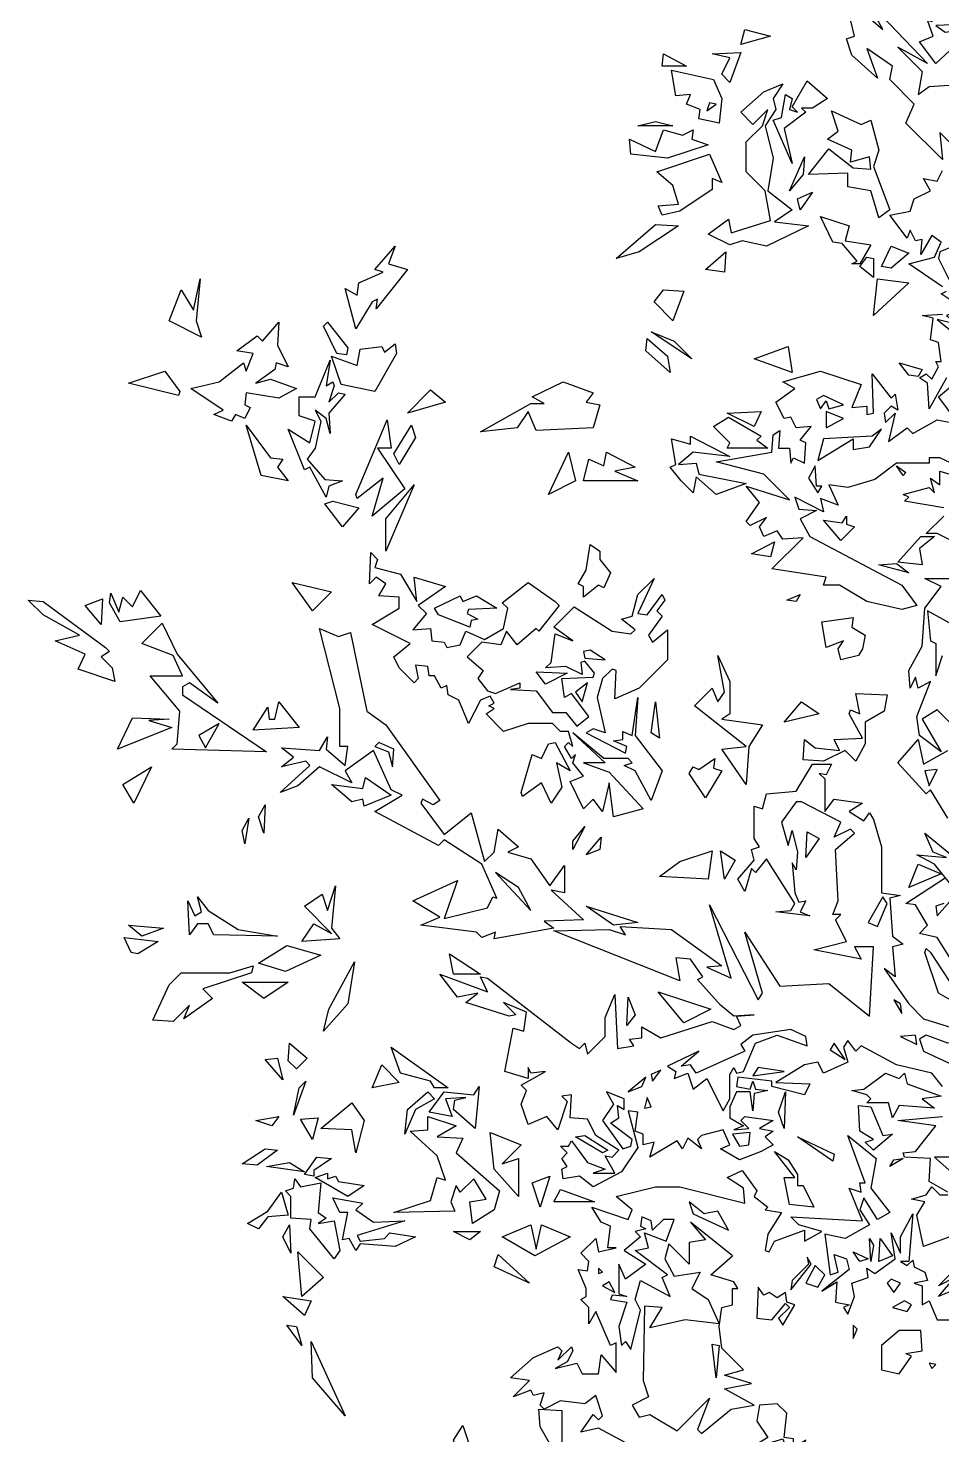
# Model space of a CAD drawing. Header units: millimetres. Extents: x -1920 to 1916, y -1858 to 1858.
# Drawn here: x -1833 to -1200, y 255 to 1230 of the extents above; entities that cross this region are included whole.
import ezdxf

# ---------------------------------------------------------------- set-up
doc = ezdxf.new("R2010")
doc.units = ezdxf.units.MM
doc.layers.add('ALMOND-DRAW-PROFILE', color=7, linetype='Continuous', lineweight=25)

msp = doc.modelspace()

# ---------------------------------------------------------------- linework, layer by layer
at = {"layer": 'ALMOND-DRAW-PROFILE'}
for points in [[(-1188.38, 1144.43), (-1201.52, 1157.57), (-1199.64, 1138.8), (-1224.99, 1164.14), (-1219.36, 1177.28), (-1236.25, 1194.18), (-1234.37, 1203.56), (-1252.21, 1215.77), (-1244.7, 1195.12), (-1262.53, 1211.07), (-1266.29, 1222.34), (-1260.66, 1224.22), (-1267.23, 1251.44), (-1240.94, 1228.91), (-1252.21, 1249.56), (-1209.97, 1205.44), (-1230.62, 1216.71), (-1213.72, 1199.81), (-1216.54, 1183.85), (-1209.03, 1189.48), (-1180.87, 1191.36)], [(-1199.64, 1050.56), (-1223.11, 1066.52), (-1205.27, 1071.21), (-1200.58, 1081.54), (-1207.15, 1086.23), (-1214.66, 1073.09), (-1213.72, 1083.41), (-1218.42, 1082.47), (-1222.17, 1089.98), (-1224.05, 1084.35), (-1236.25, 1100.31), (-1222.17, 1103.13), (-1219.36, 1111.57), (-1208.09, 1117.21), (-1212.78, 1125.65), (-1203.4, 1123.78), (-1199.64, 1131.29)], [(-1182.75, 1082.47), (-1201.52, 1074.96), (-1202.46, 1070.27), (-1191.19, 1047.74)], [(-1194.95, 1042.11), (-1200.58, 1045.87), (-1196.83, 1047.74)], [(-1196.83, 987.67), (-1209.03, 966.08), (-1209.97, 983.91), (-1215.6, 987.67), (-1210.91, 990.48), (-1207.15, 986.73), (-1202.46, 995.18), (-1204.34, 998.93), (-1200.58, 998.93), (-1202.46, 1012.07), (-1208.09, 1013.95), (-1206.21, 1028.97), (-1213.72, 1030.85), (-1199.64, 1031.78)], [(-1179.93, 921.96), (-1201.52, 932.28), (-1209.03, 932.28), (-1209.03, 928.53), (-1231.56, 928.53), (-1246.58, 917.26), (-1265.35, 911.63), (-1278.49, 913.51), (-1271.92, 899.43), (-1284.12, 904.12), (-1282.25, 894.74), (-1301.96, 905.06), (-1299.14, 896.61), (-1286.94, 895.68), (-1298.2, 890.04), (-1291.63, 877.84), (-1227.8, 844.05), (-1217.48, 829.97), (-1227.8, 827.15), (-1252.21, 832.78), (-1270.98, 844.05), (-1282.25, 844.05), (-1280.37, 849.68), (-1317.92, 855.31), (-1296.33, 876.9), (-1310.41, 875.96), (-1314.16, 881.59), (-1323.55, 877.84), (-1326.37, 884.41), (-1321.67, 890.98), (-1332.94, 885.35), (-1335.75, 888.17), (-1326.37, 901.31), (-1335.75, 912.57), (-1305.71, 903.18), (-1323.55, 921.02), (-1356.4, 929.47), (-1317.92, 936.04), (-1316.98, 948.24), (-1312.29, 951.06), (-1313.22, 938.85), (-1305.71, 938.85), (-1304.78, 928.53), (-1302.9, 932.28), (-1295.39, 928.53), (-1294.45, 942.61), (-1298.2, 944.49), (-1290.7, 953.87), (-1301.02, 952.94), (-1304.78, 960.44), (-1309.47, 959.51), (-1315.1, 970.77), (-1301.96, 980.16), (-1310.41, 984.85), (-1284.12, 992.36), (-1255.96, 982.97), (-1262.53, 967.02), (-1252.21, 967.95), (-1252.21, 962.32), (-1247.52, 963.26), (-1248.45, 990.48), (-1235.31, 973.59), (-1232.5, 976.4), (-1230.62, 965.14), (-1235.31, 967.95), (-1240.01, 963.26), (-1239.07, 956.69), (-1232.5, 963.26), (-1237.19, 943.55), (-1224.05, 952.94), (-1220.29, 949.18), (-1203.4, 958.57), (-1194.01, 956.69)], [(-1191.19, 959.51), (-1202.46, 974.52), (-1191.19, 983.91)], [(-1198.7, 897.55), (-1225.93, 902.25), (-1223.11, 905.06), (-1226.86, 906.94), (-1209.03, 911.63), (-1205.27, 907.88), (-1208.09, 918.2), (-1201.52, 913.51), (-1201.52, 922.9), (-1188.38, 919.14)], [(-1180.87, 868.45), (-1203.4, 879.72), (-1210.91, 879.72), (-1198.7, 891.92)], [(-1186.5, 740.79), (-1203.4, 757.69), (-1213.72, 751.12), (-1200.58, 728.59), (-1215.6, 739.85), (-1217.48, 752.99), (-1208.09, 777.4), (-1216.54, 772.71), (-1218.42, 780.22), (-1222.17, 772.71), (-1223.11, 784.91), (-1213.72, 801.81), (-1211.85, 828.09), (-1200.58, 843.11), (-1211.85, 848.74), (-1191.19, 848.74)], [(-1193.07, 816.83), (-1209.97, 826.21), (-1208.09, 805.56), (-1204.34, 803.68), (-1204.34, 781.16), (-1199.64, 795.24)], [(-1195.89, 682.59), (-1208.09, 702.31), (-1210.91, 699.49), (-1230.62, 721.08), (-1216.54, 737.04), (-1212.78, 720.14), (-1195.89, 729.53)], [(-1199.64, 496.73), (-1207.15, 506.12), (-1231.56, 511.75), (-1255.96, 524.89), (-1259.72, 521.14), (-1265.35, 528.65), (-1268.17, 523.95), (-1265.35, 513.63), (-1282.25, 506.12), (-1286, 513.63), (-1295.39, 511.75), (-1315.1, 499.55), (-1291.63, 498.61), (-1295.39, 491.1), (-1317.92, 496.73), (-1317.92, 500.49), (-1341.38, 503.3), (-1342.32, 496.73), (-1332.94, 494.86), (-1331.06, 500.49), (-1329.18, 494.86), (-1320.73, 493.92), (-1330.12, 492.04), (-1331.06, 479.84), (-1332.94, 492.98), (-1342.32, 492.98), (-1347.02, 482.65), (-1347.02, 475.14), (-1337.63, 469.51), (-1344.2, 466.69), (-1333.88, 467.63), (-1339.51, 473.27), (-1336.69, 476.08), (-1316.98, 473.27), (-1326.37, 467.63), (-1316.98, 465.76), (-1322.61, 462), (-1316.98, 456.37), (-1325.43, 451.68), (-1340.45, 446.04), (-1353.59, 453.55), (-1347.02, 456.37), (-1351.71, 466.69), (-1366.73, 462.94), (-1369.55, 460.12), (-1366.73, 453.55), (-1376.12, 461.06), (-1379.87, 453.55), (-1383.63, 459.19), (-1402.4, 447.92), (-1399.58, 458.25), (-1407.09, 456.37), (-1407.09, 463.88), (-1412.72, 465.76), (-1410.85, 478.9), (-1417.42, 479.84), (-1410.85, 454.49), (-1422.11, 437.6), (-1441.82, 427.27), (-1451.21, 434.78), (-1462.48, 432.9), (-1463.41, 439.47), (-1459.66, 441.35), (-1463.41, 446.98), (-1459.66, 450.74), (-1464.35, 455.43), (-1458.72, 455.43), (-1456.84, 459.19), (-1445.58, 444.17), (-1433.38, 439.47), (-1441.82, 436.66), (-1426.81, 436.66), (-1433.38, 448.86), (-1428.68, 447.92), (-1423.99, 452.61), (-1439.95, 462.94), (-1445.58, 474.2), (-1457.78, 475.14), (-1456.84, 491.1), (-1463.41, 490.16), (-1459.66, 486.41), (-1466.23, 466.69), (-1473.74, 476.08), (-1486.88, 470.45), (-1491.57, 484.53), (-1487.82, 493.92), (-1491.57, 497.67), (-1474.68, 507.06), (-1485, 506.12), (-1486.88, 509.87), (-1486.88, 502.37), (-1502.84, 507.06), (-1497.21, 537.1), (-1489.7, 535.22), (-1487.82, 548.36), (-1503.78, 554.93), (-1495.33, 546.48), (-1500.02, 545.54), (-1530.06, 554.93), (-1521.61, 561.5), (-1535.69, 558.69), (-1547.9, 574.64), (-1515.04, 562.44), (-1519.74, 572.77), (-1515.04, 571.83), (-1456.84, 526.77), (-1451.21, 523.02), (-1447.46, 526.77), (-1445.58, 519.26), (-1433.38, 531.46), (-1433.38, 544.61), (-1426.81, 560.56), (-1424.93, 523.02), (-1413.66, 524.89), (-1416.48, 529.59), (-1408.03, 530.53), (-1408.03, 538.04), (-1394.89, 530.53), (-1359.22, 541.79), (-1344.2, 536.16), (-1339.51, 538.97), (-1342.32, 545.54), (-1330.12, 546.48), (-1344.2, 545.54), (-1353.59, 553.05), (-1369.55, 570.89), (-1365.79, 572.77), (-1374.24, 584.97), (-1384.56, 585.91), (-1381.75, 569.95), (-1469.05, 604.68), (-1430.56, 605.62), (-1419.3, 601.87), (-1423.05, 607.5), (-1387.38, 605.62), (-1352.65, 580.28), (-1362.97, 579.34), (-1346.08, 571.83), (-1361.1, 622.52), (-1327.3, 556.81), (-1324.49, 561.5), (-1336.69, 603.74), (-1312.29, 566.2), (-1278.49, 568.07), (-1250.33, 545.54), (-1247.52, 593.42), (-1260.66, 593.42), (-1255.96, 584.97), (-1288.82, 591.54), (-1266.29, 597.17), (-1273.8, 612.19), (-1270.04, 615.95), (-1275.68, 615.95), (-1271.92, 625.33), (-1273.8, 661), (-1260.66, 672.27), (-1263.47, 675.08), (-1274.74, 669.45), (-1270.04, 679.78), (-1297.27, 693.86), (-1301.02, 693.86), (-1311.35, 679.78), (-1306.65, 663.82), (-1303.84, 674.14), (-1300.08, 659.13), (-1301.02, 646.92), (-1303.84, 651.62), (-1301.96, 630.97), (-1299.14, 624.39), (-1294.45, 625.33), (-1298.2, 617.82), (-1291.63, 615.01), (-1315.1, 617.82), (-1304.78, 618.76), (-1301.96, 623.46), (-1321.67, 654.43), (-1329.18, 645.05), (-1332, 647.86), (-1336.69, 631.9), (-1341.38, 640.35), (-1330.12, 653.49), (-1332, 661), (-1326.37, 662.88), (-1330.12, 668.51), (-1330.12, 691.04), (-1324.49, 689.16), (-1321.67, 699.49), (-1301.02, 701.37), (-1289.76, 720.14), (-1276.62, 720.14), (-1280.37, 712.63), (-1285.06, 713.57), (-1281.31, 709.82), (-1281.31, 687.29), (-1274.74, 695.73), (-1255.03, 692.92), (-1264.41, 687.29), (-1254.09, 680.72), (-1250.33, 686.35), (-1247.52, 681.65), (-1241.88, 662.88), (-1241.88, 630.97), (-1228.74, 629.09), (-1236.25, 627.21), (-1234.37, 600.93), (-1226.86, 595.3), (-1234.37, 593.42), (-1232.5, 572.77), (-1240.01, 578.4), (-1223.11, 553.99), (-1212.78, 543.67), (-1158.34, 526.77)], [(-1198.7, 623.46), (-1204.34, 621.58), (-1203.4, 615.01), (-1189.32, 630.97), (-1205.27, 650.68), (-1217.48, 657.25), (-1196.83, 655.37), (-1206.21, 659.13), (-1211.85, 672.27), (-1190.26, 654.43)], [(-1194.01, 584.97), (-1203.4, 599.99), (-1215.6, 602.8), (-1209.97, 608.44), (-1218.42, 622.52), (-1224.99, 623.46), (-1197.77, 641.29)], [(-1184.62, 551.18), (-1202.46, 561.5), (-1211.85, 589.66), (-1210.91, 592.48), (-1208.09, 589.66), (-1186.5, 556.81)], [(-1195.89, 423.52), (-1209.03, 431.02), (-1208.09, 446.98), (-1225.93, 447.92), (-1226.86, 450.74), (-1218.42, 451.68), (-1204.34, 469.51), (-1230.62, 473.27), (-1199.64, 476.08)], [(-1413.66, 247.04), (-1438.07, 260.18), (-1450.27, 257.37), (-1441.82, 269.57), (-1438.07, 265.82), (-1435.25, 268.63), (-1439.95, 282.71), (-1447.46, 277.08), (-1464.35, 278.96), (-1475.62, 273.33), (-1478.43, 276.14), (-1475.62, 284.59), (-1483.13, 282.71), (-1485, 286.47), (-1497.21, 281.77), (-1485.94, 293.04), (-1499.08, 294.92), (-1483.13, 309), (-1466.23, 316.5), (-1463.41, 313.69), (-1466.23, 307.12), (-1456.84, 316.5), (-1455.9, 313.69), (-1459.66, 306.18), (-1468.11, 301.49), (-1453.09, 305.24), (-1449.33, 297.73), (-1438.07, 297.73), (-1436.19, 310.87), (-1425.87, 298.67), (-1425.87, 319.32), (-1429.62, 317.44), (-1439.95, 340.91), (-1444.64, 332.46), (-1444.64, 343.73), (-1450.27, 349.36), (-1446.52, 351.24), (-1446.52, 356.87), (-1452.15, 370.01), (-1445.58, 369.07), (-1444.64, 375.64), (-1450.27, 381.27), (-1439.95, 391.6), (-1438.07, 382.21), (-1425.87, 385.03), (-1431.5, 385.03), (-1429.62, 400.05), (-1436.19, 402.86), (-1442.76, 413.19), (-1417.42, 404.74), (-1414.6, 411.31), (-1425.87, 420.7), (-1398.64, 427.27), (-1381.75, 427.27), (-1336.69, 416.01), (-1337.63, 426.33), (-1348.89, 433.84), (-1338.57, 438.53), (-1328.24, 424.45), (-1330.12, 420.7), (-1320.73, 413.19), (-1322.61, 411.31), (-1311.35, 409.44), (-1320.73, 394.42), (-1322.61, 383.15), (-1319.79, 382.21), (-1316.04, 389.72), (-1295.39, 397.23), (-1295.39, 389.72), (-1283.19, 396.29), (-1299.14, 400.99), (-1304.78, 406.62), (-1255.03, 403.8), (-1264.41, 426.33), (-1255.96, 423.52), (-1256.9, 430.09), (-1253.15, 430.09), (-1265.35, 462.94), (-1245.64, 446.98), (-1249.39, 426.33), (-1236.25, 409.44), (-1244.7, 404.74), (-1254.09, 419.76), (-1256.9, 411.31), (-1250.33, 400.99), (-1267.23, 391.6), (-1281.31, 394.42), (-1277.55, 366.26), (-1271.92, 368.13), (-1274.74, 380.34), (-1266.29, 377.52), (-1264.41, 370.01), (-1283.19, 354.99), (-1272.86, 361.56), (-1273.8, 347.48), (-1264.41, 345.6), (-1268.17, 343.73), (-1265.35, 339.03), (-1260.66, 351.24), (-1262.53, 360.62), (-1251.27, 364.38), (-1252.21, 370.95), (-1246.58, 367.19), (-1232.5, 377.52), (-1235.31, 395.35), (-1228.74, 381.27), (-1228.74, 392.54), (-1220.29, 408.5), (-1223.11, 375.64), (-1228.74, 375.64), (-1224.05, 372.83), (-1220.29, 376.58), (-1219.36, 371.89), (-1211.85, 368.13), (-1209.97, 362.5), (-1219.36, 360.62), (-1213.72, 358.75), (-1213.72, 345.6), (-1209.03, 348.42), (-1203.4, 335.28), (-1194.01, 335.28)], [(-1184.62, 447.92), (-1205.27, 447.92), (-1189.32, 433.84)], [(-1192.13, 393.48), (-1212.78, 385.97), (-1217.48, 407.56), (-1211.85, 416.94), (-1221.23, 418.82), (-1210.91, 421.64), (-1207.15, 427.27), (-1201.52, 421.64), (-1195.89, 421.64)], [(-1189.32, 356.87), (-1202.46, 351.24), (-1191.19, 364.38), (-1202.46, 358.75), (-1192.13, 369.07)]]:
    msp.add_lwpolyline(points, dxfattribs=at)
for points in [[(-1204.34, 1205.44), (-1215.6, 1220.46), (-1206.21, 1224.22), (-1209.97, 1235.48), (-1207.15, 1234.54), (-1201.52, 1243.93), (-1180.87, 1240.17), (-1180.87, 1232.66), (-1204.34, 1231.73), (-1197.77, 1227.03), (-1178.05, 1229.85)], [(-1339.51, 1218.58), (-1336.69, 1228.91), (-1318.86, 1224.22)], [(-1393.95, 1203.56), (-1393.01, 1212.01), (-1377.05, 1203.56)], [(-1347.02, 1192.3), (-1352.65, 1197.93), (-1347.02, 1209.2), (-1359.22, 1212.01), (-1339.51, 1212.95)], [(-1354.53, 1164.14), (-1368.61, 1166.96), (-1367.67, 1173.53), (-1377.05, 1177.28), (-1374.24, 1183.85), (-1384.56, 1182.91), (-1387.38, 1200.75), (-1358.28, 1194.18), (-1352.65, 1181.04)], [(-1347.02, 1079.66), (-1362.04, 1087.17), (-1347.96, 1097.49), (-1346.08, 1088.11), (-1318.86, 1096.55), (-1322.61, 1117.21), (-1335.75, 1130.35), (-1335.75, 1151), (-1324.49, 1162.26), (-1320.73, 1173.53), (-1331.06, 1163.2), (-1339.51, 1171.65), (-1323.55, 1185.73), (-1310.41, 1191.36), (-1316.98, 1181.04), (-1315.1, 1173.53), (-1322.61, 1162.26), (-1316.98, 1139.73), (-1320.73, 1117.21), (-1303.84, 1104.06), (-1316.04, 1095.62), (-1292.57, 1092.8), (-1321.67, 1078.72), (-1338.57, 1082.47)], [(-1303.84, 1135.98), (-1316.98, 1166.02), (-1311.35, 1167.89), (-1308.53, 1183.85), (-1303.84, 1181.04), (-1305.71, 1173.53), (-1300.08, 1171.65), (-1303.84, 1175.4), (-1293.51, 1193.24), (-1279.43, 1181.04), (-1289.76, 1174.47), (-1297.27, 1174.47), (-1294.45, 1171.65), (-1309.47, 1160.39)], [(-1362.97, 1172.59), (-1356.4, 1177.28), (-1361.1, 1178.22)], [(-1243.76, 1098.43), (-1249.39, 1117.21), (-1265.35, 1120.02), (-1265.35, 1129.41), (-1292.57, 1128.47), (-1278.49, 1146.3), (-1261.6, 1133.16), (-1249.39, 1132.22), (-1250.33, 1140.67), (-1263.47, 1136.92), (-1262.53, 1145.37), (-1279.43, 1152.88), (-1271.92, 1158.51), (-1276.62, 1172.59), (-1255.96, 1163.2), (-1249.39, 1166.02), (-1243.76, 1145.37), (-1247.52, 1134.1), (-1236.25, 1104.06)], [(-1410.85, 1162.26), (-1398.64, 1165.08), (-1386.44, 1162.26)], [(-1390.2, 1139.73), (-1415.54, 1142.55), (-1416.48, 1152.88), (-1398.64, 1144.43), (-1393.01, 1159.45), (-1379.87, 1155.69), (-1372.36, 1159.45), (-1373.3, 1152.88), (-1362.04, 1149.12)], [(-1393.95, 1100.31), (-1396.77, 1106.88), (-1382.69, 1107.82), (-1386.44, 1120.96), (-1397.71, 1130.35), (-1361.1, 1142.55), (-1352.65, 1122.84), (-1359.22, 1125.65), (-1359.22, 1118.14), (-1381.75, 1103.13)], [(-1305.71, 1117.21), (-1295.39, 1140.67), (-1296.33, 1128.47)], [(-1298.2, 1104.06), (-1300.08, 1111.57), (-1289.76, 1116.27)], [(-1425.87, 1070.27), (-1398.64, 1093.74), (-1382.69, 1092.8), (-1409.91, 1074.96)], [(-1262.53, 1066.52), (-1258.78, 1068.39), (-1269.11, 1080.6), (-1275.68, 1081.54), (-1284.12, 1099.37), (-1264.41, 1092.8), (-1267.23, 1082.47), (-1249.39, 1079.66), (-1256.9, 1066.52)], [(-1606.09, 1021.46), (-1613.6, 1049.62), (-1605.16, 1044.93), (-1604.22, 1053.37), (-1587.32, 1060.88), (-1592.95, 1062.76), (-1578.87, 1078.72), (-1583.57, 1066.52), (-1570.42, 1062.76), (-1592.01, 1035.54), (-1591.08, 1042.11), (-1594.83, 1040.23)], [(-1350.77, 1060.88), (-1363.91, 1062.76), (-1349.83, 1074.96)], [(-1241.88, 1064.64), (-1235.31, 1078.72), (-1223.11, 1074.03), (-1235.31, 1063.7)], [(-1247.52, 1057.13), (-1256.9, 1064.64), (-1252.21, 1071.21), (-1247.52, 1070.27)], [(-1713.1, 1015.83), (-1735.63, 1027.09), (-1727.19, 1048.68), (-1718.74, 1034.6), (-1714.04, 1056.19), (-1716.86, 1027.09)], [(-1247.52, 1030.85), (-1244.7, 1056.19), (-1223.11, 1053.37)], [(-1386.44, 1027.09), (-1399.58, 1040.23), (-1393.01, 1048.68), (-1378.93, 1047.74)], [(-1175.24, 988.61), (-1164.91, 993.3), (-1172.42, 1002.69), (-1178.05, 1025.21), (-1190.26, 1033.66), (-1196.83, 1030.85), (-1188.38, 1024.28), (-1203.4, 1028.03), (-1183.69, 1012.07), (-1189.32, 1010.2)], [(-1692.45, 957.63), (-1704.66, 962.32), (-1698.09, 965.14), (-1720.61, 980.16), (-1700.9, 984.85), (-1684.01, 997.99), (-1682.13, 992.36), (-1677.43, 1004.56), (-1688.7, 1006.44), (-1674.62, 1016.77), (-1670.86, 1013.01), (-1659.6, 1026.15), (-1660.54, 1010.2), (-1653.03, 995.18), (-1661.48, 997.99), (-1662.42, 993.3), (-1675.56, 983.91), (-1665.23, 986.73), (-1647.4, 980.16), (-1659.6, 973.59), (-1682.13, 977.34), (-1683.07, 968.89), (-1679.31, 967.02), (-1683.07, 959.51), (-1689.64, 962.32)], [(-1619.24, 1004.56), (-1628.62, 1023.34), (-1625.81, 1026.15), (-1611.73, 1008.32), (-1612.67, 1003.62)], [(-1388.32, 991.42), (-1405.22, 1006.44), (-1404.28, 1014.89), (-1390.2, 1002.69)], [(-1373.3, 1000.81), (-1401.46, 1019.58), (-1385.5, 1013.01)], [(-1592.95, 978.28), (-1616.42, 982.97), (-1622.99, 1002.69), (-1605.16, 996.11), (-1603.28, 1007.38), (-1588.26, 1009.26), (-1586.38, 1005.5), (-1578.87, 1011.13), (-1577.93, 1004.56)], [(-1303.84, 991.42), (-1330.12, 1000.81), (-1306.65, 1009.26)], [(-1626.75, 905.06), (-1638.01, 925.71), (-1641.76, 923.84), (-1653.03, 952), (-1638.01, 942.61), (-1634.26, 957.63), (-1645.52, 961.38), (-1645.52, 974.52), (-1634.26, 974.52), (-1623.93, 999.87), (-1626.75, 982.03), (-1622.05, 984.85), (-1621.11, 982.03), (-1624.87, 970.77), (-1618.3, 977.34), (-1613.6, 976.4), (-1624.87, 963.26), (-1623.93, 949.18), (-1626.75, 959.51), (-1634.26, 965.14), (-1630.5, 957.63), (-1634.26, 938.85), (-1639.89, 931.35), (-1627.68, 917.26), (-1615.48, 916.33), (-1624.87, 912.57)], [(-1223.11, 989.54), (-1229.68, 997.99), (-1213.72, 993.3), (-1216.54, 988.61)], [(-1729.06, 975.46), (-1763.79, 983.91), (-1738.45, 992.36), (-1728.12, 978.28)], [(-1519.74, 950.12), (-1485, 969.83), (-1475.62, 969.83), (-1484.07, 974.52), (-1462.48, 984.85), (-1441.82, 977.34), (-1446.52, 970.77), (-1437.13, 968.89), (-1441.82, 952.94), (-1481.25, 951.06), (-1486.88, 964.2), (-1494.39, 952.94)], [(-1570.42, 963.26), (-1554.47, 979.22), (-1544.14, 970.77)], [(-1284.12, 966.08), (-1280.37, 971.71), (-1278.49, 966.08), (-1268.17, 968.89), (-1282.25, 975.46), (-1286.94, 972.65)], [(-1594.83, 891.92), (-1587.32, 918.2), (-1605.16, 904.12), (-1606.09, 906.94), (-1584.5, 958.57), (-1581.69, 938.85), (-1591.08, 938.85), (-1572.3, 910.69)], [(-1320.73, 938.85), (-1348.89, 938.85), (-1347.02, 942.61), (-1358.28, 953.87), (-1347.96, 960.44), (-1325.43, 947.3), (-1328.24, 944.49)], [(-1330.12, 953.87), (-1348.89, 963.26), (-1325.43, 964.2)], [(-1280.37, 952.94), (-1268.17, 959.51), (-1280.37, 964.2)], [(-1653.03, 916.33), (-1671.8, 920.08), (-1682.13, 954.81), (-1665.23, 932.28), (-1656.78, 931.35), (-1660.54, 925.71)], [(-1576.06, 927.59), (-1579.81, 935.1), (-1567.61, 954.81), (-1564.79, 946.36)], [(-1356.4, 906.94), (-1370.48, 919.14), (-1372.36, 907.88), (-1380.81, 916.33), (-1388.32, 925.71), (-1384.56, 927.59), (-1387.38, 945.43), (-1374.24, 941.67), (-1374.24, 947.3), (-1347.02, 933.22), (-1372.36, 936.04), (-1382.69, 927.59), (-1370.48, 928.53), (-1368.61, 921.02), (-1335.75, 914.45)], [(-1286, 930.41), (-1261.6, 945.43), (-1261.6, 937.92), (-1250.33, 939.79), (-1241.88, 952), (-1248.45, 947.3), (-1282.25, 945.43)], [(-1472.8, 906.94), (-1458.72, 936.04), (-1454.03, 916.33)], [(-1448.39, 916.33), (-1444.64, 931.35), (-1434.31, 926.65), (-1432.44, 936.04), (-1412.72, 925.71), (-1426.81, 922.9), (-1410.85, 916.33)], [(-1286, 907.88), (-1283.19, 912.57), (-1286.94, 912.57), (-1287.88, 926.65), (-1292.57, 918.2)], [(-1226.86, 920.08), (-1231.56, 926.65), (-1224.99, 921.96)], [(-1585.44, 867.51), (-1585.44, 890.04), (-1565.73, 913.51)], [(-1615.48, 884.41), (-1627.68, 900.37), (-1622.05, 902.25), (-1604.22, 897.55)], [(-1270.04, 875.02), (-1282.25, 889.1), (-1269.11, 887.23), (-1266.29, 891.92), (-1266.29, 886.29), (-1260.66, 884.41)], [(-1213.72, 858.13), (-1230.62, 860.01), (-1214.66, 877.84), (-1205.27, 877.84), (-1215.6, 869.39)], [(-1448.39, 835.6), (-1448.39, 843.11), (-1452.15, 844.99), (-1446.52, 854.37), (-1443.7, 872.21), (-1437.13, 867.51), (-1437.13, 861.88), (-1429.62, 852.5), (-1434.31, 842.17), (-1438.07, 844.05)], [(-1318.86, 863.76), (-1332, 865.64), (-1316.04, 874.09)], [(-1427.74, 683.53), (-1430.56, 707), (-1435.25, 687.29), (-1441.82, 695.73), (-1448.39, 689.16), (-1457.78, 707.94), (-1448.39, 711.69), (-1455.9, 721.08), (-1454.03, 726.71), (-1456.84, 723.9), (-1461.54, 732.34), (-1458.72, 735.16), (-1455.9, 732.34), (-1458.72, 742.67), (-1464.35, 742.67), (-1469.98, 748.3), (-1486.88, 748.3), (-1503.78, 742.67), (-1515.98, 754.87), (-1510.35, 758.63), (-1514.1, 760.5), (-1510.35, 762.38), (-1513.16, 767.07), (-1519.74, 764.26), (-1528.18, 748.3), (-1534.75, 764.26), (-1542.26, 768.01), (-1543.2, 774.58), (-1546.96, 772.71), (-1551.65, 781.16), (-1555.41, 781.16), (-1556.34, 787.73), (-1564.79, 788.66), (-1562.91, 779.28), (-1565.73, 776.46), (-1576.06, 786.79), (-1579.81, 794.3), (-1568.55, 803.68), (-1594.83, 816.83), (-1576.06, 828.09), (-1576.06, 835.6), (-1590.14, 836.54), (-1585.44, 844.99), (-1592.01, 849.68), (-1596.71, 844.99), (-1595.77, 866.58), (-1591.08, 861.88), (-1592.95, 856.25), (-1575.12, 851.56), (-1563.85, 832.78), (-1565.73, 849.68), (-1544.14, 843.11), (-1562.91, 829.97), (-1557.28, 824.33), (-1566.67, 813.07), (-1554.47, 814.01), (-1553.53, 805.56), (-1545.08, 804.62), (-1543.2, 800.87), (-1533.82, 802.75), (-1530.06, 812.13), (-1516.92, 806.5), (-1503.78, 814.01), (-1500.96, 828.09), (-1504.72, 831.84), (-1486.88, 845.92), (-1468.11, 832.78), (-1465.29, 829.97), (-1479.37, 812.13), (-1481.25, 814.01), (-1494.39, 802.75), (-1501.9, 812.13), (-1505.65, 802.75), (-1518.8, 804.62), (-1529.12, 794.3), (-1517.86, 784.91), (-1521.61, 779.28), (-1515.04, 770.83), (-1509.41, 768.95), (-1492.51, 776.46), (-1492.51, 772.71), (-1499.08, 771.77), (-1481.25, 770.83), (-1469.98, 755.81), (-1460.6, 755.81), (-1453.09, 746.42), (-1444.64, 752.99), (-1456.84, 768.95), (-1461.54, 766.14), (-1463.41, 779.28), (-1441.82, 780.22), (-1440.89, 783.03), (-1447.46, 791.48), (-1450.27, 790.54), (-1449.33, 782.09), (-1460.6, 787.73), (-1474.68, 786.79), (-1470.92, 790.54), (-1468.11, 810.25), (-1455.9, 805.56), (-1469.05, 814.95), (-1454.97, 829.03), (-1428.68, 812.13), (-1415.54, 810.25), (-1412.72, 813.07), (-1422.11, 820.58), (-1414.6, 822.46), (-1410.85, 837.48), (-1399.58, 848.74), (-1410.85, 824.33), (-1404.28, 823.4), (-1393.95, 837.48), (-1392.07, 833.72), (-1397.71, 826.21), (-1393.95, 822.46), (-1403.34, 809.32), (-1400.52, 804.62), (-1390.2, 813.07), (-1390.2, 792.42), (-1409.91, 772.71), (-1426.81, 765.2), (-1425.87, 784.91), (-1428.68, 785.85), (-1435.25, 779.28), (-1439.01, 766.14), (-1433.38, 741.73), (-1441.82, 744.55), (-1446.52, 741.73), (-1419.3, 727.65), (-1418.36, 732.34), (-1427.74, 736.1), (-1421.17, 737.04), (-1421.17, 742.67), (-1414.6, 739.85), (-1410.85, 766.14), (-1412.72, 739.85), (-1393.95, 715.45), (-1401.46, 694.8), (-1412.72, 715.45), (-1420.23, 719.2), (-1414.6, 721.08), (-1417.42, 723.9), (-1434.31, 723.9), (-1455.9, 741.73), (-1433.38, 721.08), (-1448.39, 721.08), (-1430.56, 714.51), (-1407.09, 689.16)], [(-1223.11, 852.5), (-1243.76, 858.13), (-1231.56, 859.07)], [(-1769.43, 818.7), (-1776.94, 831.84), (-1776, 838.42), (-1770.36, 825.27), (-1767.55, 835.6), (-1760.98, 829.03), (-1755.35, 840.29), (-1741.27, 822.46)], [(-1636.13, 826.21), (-1650.21, 845.92), (-1622.99, 839.35)], [(-1773.18, 777.4), (-1798.53, 785.85), (-1793.83, 796.17), (-1814.48, 805.56), (-1797.59, 809.32), (-1822.93, 823.4), (-1833.26, 833.72), (-1822.93, 832.78), (-1779.75, 800.87), (-1776.94, 798.05), (-1782.57, 794.3), (-1775.06, 786.79)], [(-1782.57, 816.83), (-1793.83, 829.97), (-1781.63, 834.66)], [(-1527.24, 814.95), (-1548.83, 823.4), (-1551.65, 828.09), (-1533.82, 836.54), (-1531.94, 832.78), (-1522.55, 836.54), (-1508.47, 828.09), (-1528.18, 827.15), (-1529.12, 824.33), (-1521.61, 820.58), (-1526.31, 819.64)], [(-1307.59, 833.72), (-1298.2, 837.48), (-1301.02, 832.78)], [(-1270.04, 792.42), (-1271.92, 799.93), (-1268.17, 805.56), (-1280.37, 800.87), (-1283.19, 818.7), (-1261.6, 821.52), (-1262.53, 814.95), (-1253.15, 809.32), (-1255.03, 799.93), (-1257.84, 795.24)], [(-1668.05, 728.59), (-1733.76, 730.47), (-1730, 734.22), (-1728.12, 756.75), (-1748.77, 781.16), (-1726.25, 781.16), (-1732.82, 795.24), (-1754.41, 803.68), (-1740.33, 817.76), (-1730, 796.17), (-1701.84, 762.38), (-1721.55, 776.46), (-1726.25, 773.65), (-1726.25, 768.01)], [(-1510.35, 599.05), (-1509.41, 603.74), (-1518.8, 599.99), (-1522.55, 603.74), (-1561.04, 608.44), (-1547.9, 614.07), (-1566.67, 625.33), (-1535.69, 639.41), (-1545.08, 613.13), (-1515.04, 620.64), (-1511.29, 628.15), (-1508.47, 627.21), (-1518.8, 650.68), (-1545.08, 667.57), (-1548.83, 663.82), (-1592.95, 687.29), (-1574.18, 698.55), (-1581.69, 702.31), (-1593.89, 729.53), (-1613.6, 715.45), (-1608.91, 707), (-1631.44, 718.26), (-1646.46, 705.12), (-1658.66, 700.43), (-1638.01, 719.2), (-1640.83, 722.02), (-1657.72, 718.26), (-1649.27, 724.83), (-1657.72, 731.4), (-1631.44, 729.53), (-1625.81, 738.91), (-1626.75, 730.47), (-1613.6, 719.2), (-1611.73, 732.34), (-1617.36, 732.34), (-1617.36, 758.63), (-1631.44, 814.01), (-1618.3, 808.38), (-1609.85, 811.19), (-1598.58, 756.75), (-1585.44, 747.36), (-1547.9, 694.8), (-1552.59, 691.98), (-1560.1, 695.73), (-1561.04, 692.92), (-1545.08, 671.33), (-1526.31, 686.35), (-1516.92, 652.56), (-1510.35, 659.13), (-1507.53, 675.08), (-1493.45, 662.88), (-1500.96, 659.13), (-1485, 654.43), (-1471.86, 635.66), (-1461.54, 649.74), (-1461.54, 630.97), (-1470.92, 632.84), (-1448.39, 612.19), (-1475.62, 611.25), (-1469.05, 606.56)], [(-1447.46, 793.36), (-1433.38, 792.42), (-1443.7, 798.99), (-1448.39, 798.05)], [(-1335.75, 706.06), (-1352.65, 730.47), (-1335.75, 732.34), (-1371.42, 760.5), (-1359.22, 772.71), (-1355.46, 763.32), (-1350.77, 769.89), (-1355.46, 795.24), (-1347.02, 777.4), (-1347.02, 754.87), (-1352.65, 751.12), (-1324.49, 747.36), (-1333.88, 732.34)], [(-1474.68, 775.52), (-1481.25, 783.97), (-1459.66, 783.03)], [(-1449.33, 763.32), (-1445.58, 776.46), (-1454.03, 769.89)], [(-1677.43, 743.61), (-1667.11, 759.57), (-1666.17, 751.12), (-1662.42, 751.12), (-1659.6, 763.32), (-1645.52, 745.49)], [(-1395.83, 737.98), (-1401.46, 741.73), (-1398.64, 763.32)], [(-1309.47, 749.24), (-1297.27, 763.32), (-1285.06, 754.87)], [(-1296.33, 722.96), (-1295.39, 737.04), (-1287.88, 731.4), (-1270.98, 729.53), (-1274.74, 737.04), (-1255.03, 737.98), (-1264.41, 754.87), (-1263.47, 757.69), (-1256.9, 754.87), (-1259.72, 768.95), (-1238.13, 768.01), (-1240.01, 756.75), (-1253.15, 749.24), (-1253.15, 734.22), (-1259.72, 722.02), (-1267.23, 729.53), (-1282.25, 722.02)], [(-1771.3, 730.47), (-1760.98, 752.06), (-1735.63, 751.12), (-1749.71, 750.18), (-1733.76, 745.49)], [(-1710.29, 731.4), (-1700.9, 748.3), (-1714.98, 739.85)], [(-1580.75, 718.26), (-1579.81, 730.47), (-1590.14, 735.16), (-1592.95, 732.34), (-1583.57, 728.59)], [(-1470.92, 692.92), (-1477.49, 707), (-1490.64, 697.61), (-1491.57, 700.43), (-1484.07, 726.71), (-1477.49, 723.9), (-1472.8, 734.22), (-1468.11, 735.16), (-1457.78, 715.45), (-1467.17, 721.08), (-1463.41, 704.18)], [(-1363.91, 696.67), (-1375.18, 713.57), (-1372.36, 718.26), (-1368.61, 716.39), (-1357.34, 723.9), (-1358.28, 717.32), (-1352.65, 715.45)], [(-1760.04, 692.92), (-1767.55, 706.06), (-1747.84, 718.26)], [(-1209.03, 705.12), (-1203.4, 716.39), (-1211.85, 715.45)], [(-1600.46, 691.04), (-1601.4, 695.73), (-1608.91, 693.86), (-1622.99, 706.06), (-1601.4, 703.24), (-1599.52, 710.75), (-1581.69, 698.55)], [(-1669.93, 672.27), (-1673.68, 683.53), (-1668.99, 691.98)], [(-1683.07, 664.76), (-1684.94, 674.14), (-1680.25, 682.59)], [(-1455.9, 661), (-1455.9, 666.64), (-1447.46, 676.96)], [(-1294.45, 655.37), (-1293.51, 673.21), (-1285.06, 668.51)], [(-1446.52, 657.25), (-1436.19, 669.45), (-1437.13, 661)], [(-1362.04, 640.35), (-1395.83, 642.23), (-1381.75, 652.56), (-1359.22, 660.06)], [(-1350.77, 640.35), (-1353.59, 660.06), (-1343.26, 653.49)], [(-1485, 618.76), (-1493.45, 634.72), (-1509.41, 645.05)], [(-1223.11, 634.72), (-1216.54, 650.68), (-1200.58, 644.11)], [(-1643.64, 597.17), (-1635.19, 609.38), (-1622.99, 602.8), (-1641.76, 621.58), (-1629.56, 630.03), (-1625.81, 618.76), (-1620.17, 635.66), (-1622.99, 606.56), (-1617.36, 599.05)], [(-1660.54, 600.93), (-1704.66, 601.87), (-1708.41, 609.38), (-1715.92, 609.38), (-1721.55, 601.87), (-1722.49, 625.33), (-1717.8, 615.01), (-1713.1, 617.82), (-1715.92, 628.15), (-1708.41, 618.76), (-1687.76, 605.62)], [(-1244.7, 607.5), (-1238.13, 623.46), (-1240.94, 628.15), (-1251.27, 610.31)], [(-1427.74, 608.44), (-1446.52, 621.58), (-1410.85, 610.31)], [(-1754.41, 600.93), (-1763.79, 608.44), (-1739.39, 606.56)], [(-1761.92, 589.66), (-1766.61, 599.99), (-1743.14, 597.17), (-1757.22, 588.72)], [(-1654.91, 576.52), (-1673.68, 582.15), (-1653.97, 594.36), (-1630.5, 587.79)], [(-1538.51, 574.64), (-1541.32, 588.72), (-1519.74, 574.64)], [(-1746.9, 542.73), (-1735.63, 567.13), (-1727.19, 575.58), (-1693.39, 575.58), (-1677.43, 580.28), (-1678.37, 575.58), (-1712.17, 564.32), (-1705.6, 557.75), (-1725.31, 543.67), (-1721.55, 553.05), (-1732.82, 541.79)], [(-1628.62, 535.22), (-1624.87, 550.24), (-1607.03, 583.09), (-1611.73, 553.99)], [(-1669.93, 557.75), (-1684.94, 569.01), (-1653.03, 569.01)], [(-1418.36, 538.97), (-1417.42, 558.69), (-1412.72, 546.48)], [(-1378.93, 540.85), (-1396.77, 562.44), (-1360.16, 550.24)], [(-1227.8, 547.42), (-1228.74, 553.99), (-1233.44, 556.81)], [(-1351.71, 479.84), (-1347.02, 488.28), (-1347.02, 505.18), (-1344.2, 509.87), (-1342.32, 506.12), (-1337.63, 507.06), (-1329.18, 526.77), (-1314.16, 532.4), (-1293.51, 524.89), (-1294.45, 531.46), (-1304.78, 536.16), (-1331.06, 532.4), (-1339.51, 525.83), (-1336.69, 521.14), (-1370.48, 506.12), (-1374.24, 511.75), (-1380.81, 510.81), (-1368.61, 521.14), (-1390.2, 510.81), (-1384.56, 507.06), (-1385.5, 502.37), (-1376.12, 506.12), (-1372.36, 494.86), (-1362.97, 502.37)], [(-1647.4, 508.94), (-1653.03, 514.57), (-1652.09, 526.77), (-1639.89, 516.45)], [(-1267.23, 515.51), (-1274.74, 526.77), (-1277.55, 522.08)], [(-1228.74, 531.46), (-1217.48, 525.83), (-1218.42, 532.4)], [(-1184.62, 508), (-1174.3, 508.94), (-1184.62, 517.38), (-1166.79, 518.32), (-1186.5, 528.65), (-1195.89, 526.77), (-1210.91, 532.4), (-1215.6, 529.59), (-1212.78, 521.14)], [(-1656.78, 501.43), (-1668.99, 515.51), (-1660.54, 516.45)], [(-1551.65, 495.79), (-1554.47, 500.49), (-1575.12, 506.12), (-1581.69, 523.95), (-1542.26, 495.79)], [(-1594.83, 495.79), (-1588.26, 511.75), (-1576.06, 499.55)], [(-1400.52, 500.49), (-1394.89, 508), (-1401.46, 505.18)], [(-1331.06, 504.24), (-1309.47, 507.06), (-1327.3, 509.87)], [(-1649.27, 477.02), (-1645.52, 495.79), (-1640.83, 500.49)], [(-1417.42, 492.98), (-1408.03, 496.73), (-1405.22, 503.3)], [(-1234.37, 475.14), (-1237.19, 485.47), (-1252.21, 485.47), (-1249.39, 488.28), (-1252.21, 491.1), (-1262.53, 493.92), (-1254.09, 494.86), (-1239.07, 506.12), (-1229.68, 502.37), (-1225.93, 506.12), (-1224.05, 498.61), (-1200.58, 490.16), (-1213.72, 488.28), (-1205.27, 481.71), (-1229.68, 483.59)], [(-1572.3, 463.88), (-1570.42, 480.78), (-1556.34, 492.98), (-1551.65, 488.28), (-1564.79, 480.78)], [(-1523.49, 467.63), (-1538.51, 480.78), (-1537.57, 487.35), (-1530.06, 489.22), (-1544.14, 488.28), (-1539.45, 476.08), (-1555.41, 478.9), (-1545.08, 492.98), (-1524.43, 491.1), (-1520.67, 496.73)], [(-1421.17, 453.55), (-1415.54, 455.43), (-1414.6, 460.12), (-1429.62, 471.39), (-1423.99, 475.14), (-1424.93, 483.59), (-1420.23, 480.78), (-1420.23, 488.28), (-1432.44, 492.98), (-1427.74, 484.53), (-1435.25, 473.27)], [(-1406.15, 481.71), (-1401.46, 482.65), (-1404.28, 489.22)], [(-1309.47, 467.63), (-1313.22, 478.9), (-1308.53, 492.98)], [(-1606.09, 450.74), (-1608.91, 466.69), (-1630.5, 467.63), (-1608.91, 485.47), (-1600.46, 473.27)], [(-1247.52, 452.61), (-1253.15, 458.25), (-1247.52, 460.12), (-1256.9, 465.76), (-1257.84, 483.59), (-1249.39, 482.65), (-1240.94, 462.94), (-1234.37, 463.88)], [(-1664.29, 469.51), (-1675.56, 473.27), (-1659.6, 476.08)], [(-1636.13, 460.12), (-1644.58, 474.2), (-1632.38, 475.14)], [(-1525.37, 401.93), (-1527.24, 416.94), (-1515.98, 418.82), (-1524.43, 432.9), (-1533.82, 423.52), (-1536.63, 428.21), (-1540.39, 416.94), (-1537.57, 410.37), (-1579.81, 409.44), (-1554.47, 417.88), (-1549.77, 433.84), (-1544.14, 431.96), (-1549.77, 448.86), (-1568.55, 465.76), (-1556.34, 466.69), (-1556.34, 476.08), (-1536.63, 469.51), (-1549.77, 462), (-1531.94, 461.06), (-1536.63, 450.74), (-1506.59, 424.45), (-1510.35, 411.31)], [(-1493.45, 420.7), (-1510.35, 439.47), (-1513.16, 464.82), (-1491.57, 456.37), (-1504.72, 443.23), (-1493.45, 446.98)], [(-1435.25, 450.74), (-1454.03, 462), (-1447.46, 462.94), (-1431.5, 452.61)], [(-1340.45, 455.43), (-1333.88, 456.37), (-1332.94, 464.82), (-1345.14, 463.88)], [(-1275.68, 445.11), (-1300.08, 462), (-1274.74, 449.8)], [(-1684.94, 443.23), (-1668.99, 453.55), (-1660.54, 452.61), (-1674.62, 442.29)], [(-1288.82, 413.19), (-1305.71, 415.07), (-1309.47, 433.84), (-1301.96, 433.84), (-1316.04, 451.68), (-1306.65, 446.04), (-1300.08, 435.72), (-1300.08, 428.21), (-1296.33, 428.21)], [(-1641.76, 437.6), (-1668.05, 441.35), (-1652.09, 444.17)], [(-1641.76, 435.72), (-1633.32, 447.92), (-1622.99, 446.98), (-1635.19, 438.53), (-1635.19, 434.78)], [(-1236.25, 441.35), (-1233.44, 446.04), (-1226.86, 446.98)], [(-1621.11, 377.52), (-1638.01, 398.17), (-1637.07, 404.74), (-1651.15, 405.68), (-1651.15, 420.7), (-1654.91, 424.45), (-1649.27, 426.33), (-1648.34, 432.9), (-1644.58, 427.27), (-1630.5, 430.09), (-1632.38, 409.44), (-1626.75, 405.68), (-1632.38, 401.93), (-1621.11, 403.8), (-1617.36, 383.15)], [(-1611.73, 420.7), (-1634.26, 433.84), (-1625.81, 436.66), (-1625.81, 432.9), (-1620.17, 434.78), (-1618.3, 431.02), (-1600.46, 428.21)], [(-1478.43, 413.19), (-1484.07, 430.09), (-1471.86, 434.78)], [(-1673.68, 398.17), (-1681.19, 401.93), (-1667.11, 410.37), (-1657.72, 423.52), (-1653.03, 407.56), (-1667.11, 406.62)], [(-1606.09, 383.15), (-1610.79, 391.6), (-1615.48, 390.66), (-1611.73, 409.44), (-1617.36, 409.44), (-1622.05, 419.76), (-1601.4, 416.01), (-1606.09, 411.31), (-1593.89, 402.86), (-1572.3, 403.8), (-1605.16, 393.48), (-1603.28, 389.72), (-1586.38, 391.6), (-1582.63, 395.35), (-1564.79, 392.54), (-1578.87, 385.97), (-1603.28, 387.85)], [(-1469.05, 416.94), (-1464.35, 425.39), (-1440.89, 416.94)], [(-1347.96, 397.23), (-1355.46, 410.37), (-1364.85, 408.5), (-1375.18, 416.94), (-1372.36, 408.5)], [(-1651.15, 381.27), (-1656.78, 392.54), (-1652.09, 400.99)], [(-1482.19, 379.4), (-1504.72, 392.54), (-1485, 400.99), (-1481.25, 384.09), (-1477.49, 400.99), (-1457.78, 392.54)], [(-1415.54, 314.63), (-1408.97, 341.85), (-1412.72, 349.36), (-1408.97, 362.5), (-1388.32, 351.24), (-1393.95, 364.38), (-1390.2, 366.26), (-1412.72, 383.15), (-1403.34, 385.03), (-1406.15, 395.35), (-1391.13, 389.72), (-1385.5, 404.74), (-1393.01, 404.74), (-1400.52, 397.23), (-1401.46, 403.8), (-1408.03, 406.62), (-1408.97, 400.05), (-1405.22, 398.17), (-1412.72, 396.29), (-1408.97, 392.54), (-1420.23, 383.15), (-1405.22, 373.76), (-1419.3, 363.44), (-1423.99, 373.76), (-1423.99, 353.11), (-1418.36, 351.24), (-1428.68, 352.18), (-1429.62, 349.36), (-1418.36, 347.48), (-1423.99, 330.59), (-1422.11, 317.44), (-1419.3, 320.26)], [(-1366.73, 256.43), (-1346.08, 273.33), (-1330.12, 276.14), (-1350.77, 287.41), (-1332, 291.16), (-1350.77, 296.79), (-1337.63, 300.55), (-1352.65, 315.57), (-1354.53, 330.59), (-1352.65, 343.73), (-1345.14, 345.6), (-1345.14, 356.87), (-1341.38, 356.87), (-1344.2, 361.56), (-1360.16, 366.26), (-1345.14, 379.4), (-1374.24, 402.86), (-1363.91, 390.66), (-1375.18, 388.78), (-1375.18, 373.76), (-1389.26, 387.85), (-1392.07, 377.52), (-1385.5, 365.32), (-1367.67, 368.13), (-1373.3, 356.87), (-1362.04, 349.36), (-1354.53, 332.46), (-1377.99, 335.28), (-1402.4, 329.65), (-1393.95, 343.73), (-1406.15, 344.67), (-1407.09, 293.04), (-1403.34, 281.77), (-1414.6, 276.14), (-1409.91, 267.69), (-1402.4, 269.57), (-1383.63, 258.31), (-1361.1, 280.83), (-1369.55, 259.24)], [(-1527.24, 390.66), (-1538.51, 396.29), (-1519.74, 396.29)], [(-1249.39, 375.64), (-1250.33, 391.6), (-1247.52, 386.91)], [(-1243.76, 375.64), (-1242.82, 391.6), (-1234.37, 379.4)], [(-1643.64, 351.24), (-1646.46, 382.21), (-1628.62, 364.38)], [(-1485.94, 360.62), (-1510.35, 371.89), (-1507.53, 380.34)], [(-1256.9, 375.64), (-1261.6, 382.21), (-1251.27, 377.52)], [(-1438.07, 367.19), (-1435.25, 368.13), (-1438.07, 370.95)], [(-1304.78, 355.93), (-1290.7, 373.76), (-1293.51, 378.46), (-1292.57, 373.76), (-1303.84, 362.5)], [(-1286, 357.81), (-1281.31, 366.26), (-1287.88, 372.83), (-1294.45, 360.62)], [(-1426.81, 354.05), (-1430.56, 361.56), (-1435.25, 358.75)], [(-1233.44, 354.05), (-1228.74, 360.62), (-1235.31, 363.44), (-1238.13, 360.62)], [(-1641.76, 338.09), (-1656.78, 351.24), (-1637.07, 348.42)], [(-1310.41, 331.52), (-1301.96, 345.6), (-1307.59, 347.48), (-1308.53, 354.05), (-1314.16, 350.3), (-1319.79, 354.05), (-1323.55, 352.18), (-1327.3, 357.81), (-1328.24, 336.22), (-1317.92, 335.28), (-1308.53, 346.54), (-1305.71, 343.73), (-1313.22, 336.22)], [(-1234.37, 343.73), (-1224.05, 340.91), (-1221.23, 345.6), (-1225.93, 348.42)], [(-1643.64, 317.44), (-1653.97, 331.52), (-1647.4, 330.59)], [(-1261.6, 322.14), (-1258.78, 328.71), (-1261.6, 331.52)], [(-1229.68, 297.73), (-1221.23, 309.93), (-1224.99, 311.81), (-1213.72, 313.69), (-1214.66, 327.77), (-1229.68, 327.77), (-1241.88, 317.44), (-1241.88, 300.55)], [(-1613.6, 268.63), (-1636.13, 294.92), (-1637.07, 320.26)], [(-1356.4, 294.92), (-1359.22, 318.38), (-1354.53, 317.44)], [(-1207.15, 301.49), (-1204.34, 304.3), (-1209.03, 305.24)], [(-1463.41, 234.84), (-1478.43, 261.12), (-1479.37, 273.33), (-1463.41, 272.39)], [(-1329.18, 243.29), (-1323.55, 248.92), (-1310.41, 252.67), (-1308.53, 247.04), (-1299.14, 243.29), (-1294.45, 251.74), (-1302.9, 247.04), (-1302.9, 252.67), (-1309.47, 253.61), (-1307.59, 270.51), (-1314.16, 277.08), (-1326.37, 276.14), (-1328.24, 264.88), (-1320.73, 253.61), (-1330.12, 247.98)], [(-1532.88, 223.57), (-1534.75, 231.08), (-1546.02, 240.47), (-1536.63, 246.1), (-1538.51, 251.74), (-1531.94, 262.06), (-1521.61, 231.08)]]:
    msp.add_lwpolyline(points, close=True, dxfattribs=at)

doc.saveas('drawing.dxf')
